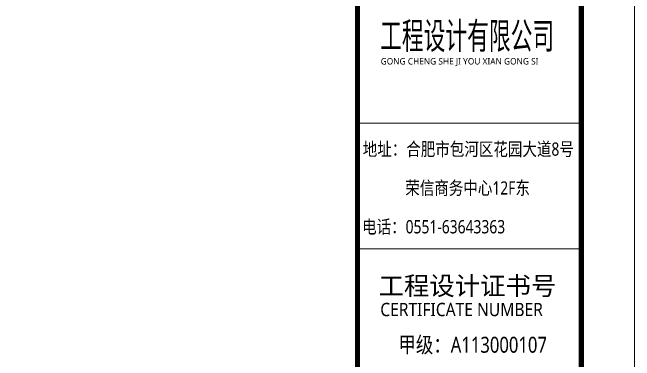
# Model space of a CAD drawing. Header units: inches. Extents: x -3272461 to -2504170, y 403793 to 1071042.
# Drawn here: x -2713739 to -2702044, y 937748 to 944296 of the extents above; entities that cross this region are included whole.
import ezdxf

# ---------------------------------------------------------------- set-up
doc = ezdxf.new("R2010")
doc.units = ezdxf.units.IN
doc.header["$LTSCALE"] = 1000
doc.header["$MEASUREMENT"] = 0
doc.layers.get('0').update_dxf_attribs({"lineweight": 18})
doc.layers.add('0-TK', color=4, linetype='Continuous', lineweight=18)
doc.layers.add('PUB_TITLE', color=153, linetype='Continuous', lineweight=18)
doc.styles.add('-黑体', font='', dxfattribs={"width": 0.7})
doc.styles.get('-黑体').set_extended_font_data('微软雅黑')

msp = doc.modelspace()

# ---------------------------------------------------------------- linework, layer by layer
at = {"layer": '0-TK'}
for p, q in [((-2707253.8, 942214.9), (-2703044.3, 942214.9)), ((-2707253.8, 939851.4), (-2703044.3, 939851.4)), ((-2707253.8, 939851.4), (-2703044.3, 939851.4))]:
    msp.add_line(p, q, dxfattribs=at)
msp.add_lwpolyline([(-2707253.8, 910130.6, 96, 96, 0), (-2707253.8, 950130.6, 96, 96, 0)], format="xyseb", dxfattribs=at)
at = {"layer": 'PUB_TITLE'}
msp.add_lwpolyline([(-2702044.3, 909130.6), (-2702044.3, 951130.6), (-2761444.3, 951130.6), (-2761444.3, 909130.6)], close=True, dxfattribs=at)
msp.add_lwpolyline([(-2703044.3, 910130.6, 100, 100, 0), (-2703044.3, 950130.6, 100, 100, 0), (-2758944.3, 950130.6, 100, 100, 0), (-2758944.3, 910130.6, 100, 100, 0)], format="xyseb", close=True, dxfattribs=at)

# ---------------------------------------------------------------- texts
at = {"style": '-黑体'}
for s, height, width, p in [('工程设计有限公司', 500, 0.6, (-2706828.5, 943607.8)), ('地址：合肥市包河区花园大道8号', 250, 0.8, (-2707153.6, 941600.2)), ('荣信商务中心12F东', 250, 0.8, (-2706354.3, 940868.8)), ('电话：0551-63643363', 250, 0.8, (-2707166.7, 940139.9)), ('甲级：A113000107', 300, 0.8, (-2706482.4, 937895.2))]:
    msp.add_text(s, height=height, dxfattribs=dict(at, width=width)).set_placement(p)
msp.add_text('工程设计证书号', height=350, dxfattribs=at).set_placement((-2706857.2, 938978.7))
at = {"attachment_point": 7, "style": '-黑体'}
for s, insert, char_height, width in [('{\\W1; GONG CHENG SHE JI YOU XIAN GONG SI }', (-2706857.1, 943284.9), 120, 4813.237), ('{\\W0.9;CERTIFICATE NUMBER}', (-2706824.8, 938579.7), 250, 4760.647)]:
    msp.add_mtext(s, dxfattribs=dict(at, insert=insert, char_height=char_height, width=width))

doc.saveas('drawing.dxf')
